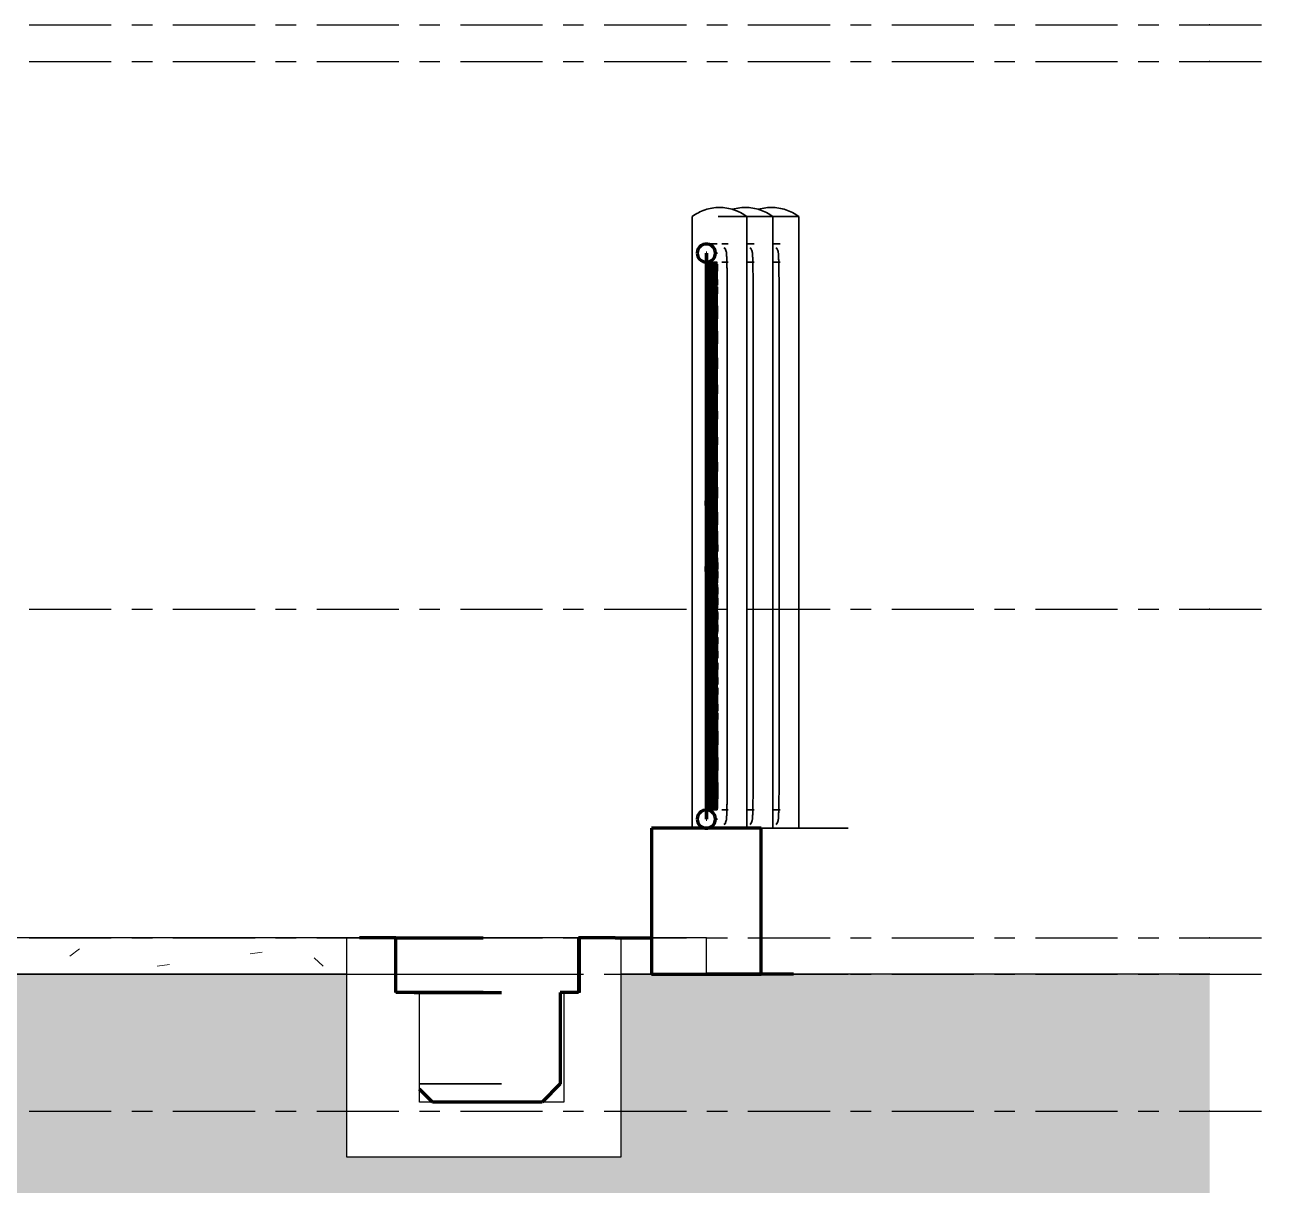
# Model space of a CAD drawing. Header units: millimetres. Extents: x -25371 to 2282244, y -90657 to 147824.
# Drawn here: x 1720998 to 1724406, y -4150 to -973 of the extents above; entities that cross this region are included whole.
import ezdxf

# ---------------------------------------------------------------- set-up
doc = ezdxf.new("R2010")
doc.units = ezdxf.units.MM
doc.linetypes.add('CENTER', pattern=[50.8, 31.75, -6.35, 6.35, -6.35])
doc.linetypes.add('TA_GL_000.90000', pattern=[2.475, 0.9, -0.225, 0.225, -0.225, 0.9])
doc.layers.add('000 - 0_SYM_DWG_GRIDLINE_MAIN_COLOR_251', color=7, linetype='Continuous')
doc.layers.add('000 - GRID', color=7, linetype='CENTER')
for name, color, linetype, lineweight in [('A-DETL', 7, 'Continuous', 70), ('A-DETL-GENF', 7, 'Continuous', 35), ('A-DETL-THIN', 7, 'Continuous', 25), ('A-FLOR-FNSH', 7, 'Continuous', 70), ('A-FLOR-PATT', 7, 'Continuous', 70), ('A-GENM', 7, 'Continuous', 35), ('A-GLAZ-CURT', 7, 'Continuous', 35), ('A-GLAZ-CWMG', 7, 'Continuous', 35)]:
    doc.layers.add(name, color=color, linetype=linetype, lineweight=lineweight)
doc.styles.add('TA', font='', dxfattribs={"height": 4.5})
doc.styles.get('TA').set_extended_font_data('Cordia New')

# ---------------------------------------------------------------- blocks, each defined once
blk = doc.blocks.new('*U2261')
at = {"layer": '000 - 0_SYM_DWG_GRIDLINE_MAIN_COLOR_251', "color": 7, "linetype": 'ByBlock', "ltscale": 5}
blk.add_line((20, 0), (-529.286, 0), dxfattribs=at)
at = {"layer": '000 - 0_SYM_DWG_GRIDLINE_MAIN_COLOR_251', "color": 7}
blk.add_point((-509.286, 0), dxfattribs=at)
at = {"color": 7, "style": 'TA', "flags": 1}
blk.add_attdef('LOCATION', (6, -6), '', height=4.5, rotation=270, dxfattribs=at)
blk = doc.blocks.new('C-1-VS01_REV00_20260615-141331_ELEVATION_2_DIMS')
at = {"layer": '000 - GRID', "color": 7, "linetype": 'TA_GL_000.90000', "xscale": 50.00000000000004, "yscale": 50.00000000000004, "zscale": 50.00000000000004, "rotation": 180}
for p in [(-9960, 103600), (-9960, 103500), (-9960, 102000), (-9960, 101100), (-9960, 101000), (-9960, 100625)]:
    blk.add_blockref('*U2261', p, dxfattribs=at)
blk = doc.blocks.new('DPA_CP_Fence Type D - Fence Post Left w MRTA Logo-5412686-VS01 - ELEVATION 2')
at = {"layer": 'A-GLAZ-CURT', "lineweight": 9}
h = blk.add_hatch(dxfattribs=at)
h.set_pattern_fill('FP_38', style=0, pattern_type=2)
h.set_pattern_definition([(88.643, (5311.041, 101400), (-0.8379433, 35.3557598), []), (91.357, (5311.041, 101400), (-0.8379433, -35.3557598), [])])
h.paths.add_polyline_path([(5312.5, 101449.8), (5340.2, 101450.5), (5340.9, 101458.4), (5341.7, 101492.3), (5341.8, 101551.7), (5340.8, 102943.4), (5340, 102950.1), (5310.5, 102949.4), (5310.5, 101449.8)])
at = {"layer": 'A-GLAZ-CURT', "color": 7}
for p, q in [((5339.1, 103000), (5309.5, 103000)), ((5340.1, 102975), (5334.5, 102975)), ((5309.5, 102950), (5339.1, 102950)), ((5366.4, 101525), (5366.4, 102875)), ((5312.7, 102297), (5311, 102297)), ((5311, 102283.5), (5311.5, 102297)), ((5311.5, 102297), (5311, 102297)), ((5312.1, 102271.2), (5311, 102245.2)), ((5311.3, 102290.9), (5315, 102200)), ((5312.5, 102261), (5312.1, 102271.2)), ((5316.7, 102200), (5312.7, 102297)), ((5313.2, 102297), (5313, 102291.9)), ((5313, 102291.9), (5313.4, 102281.7)), ((5314, 102297), (5313.2, 102297)), ((5313.4, 102281.7), (5314, 102297)), ((5312.9, 102200), (5310.5, 102258.8)), ((5310.5, 102238.4), (5312.1, 102200)), ((5311, 102245.2), (5311.5, 102234.9)), ((5311.5, 102234.9), (5312.5, 102261)), ((5310.6, 102235), (5310.5, 102231.6)), ((5310.5, 102211.1), (5311, 102224.8)), ((5311, 102224.8), (5310.6, 102235)), ((5310.5, 102141.2), (5312.9, 102200)), ((5312.1, 102200), (5310.5, 102161.6)), ((5311, 102175.2), (5310.5, 102188.9)), ((5310.5, 102168.4), (5310.6, 102165)), ((5310.6, 102165), (5311, 102175.2)), ((5315, 102200), (5311.3, 102109.1)), ((5312.7, 102103), (5316.7, 102200)), ((5311.5, 102165.1), (5311, 102154.8)), ((5311, 102154.8), (5312.1, 102128.8)), ((5312.5, 102139), (5311.5, 102165.1)), ((5312.1, 102128.8), (5312.5, 102139)), ((5311.5, 102103), (5311, 102116.5)), ((5311, 102103), (5312.7, 102103)), ((5311, 102103), (5311.5, 102103)), ((5313.4, 102118.3), (5313, 102108.1)), ((5313, 102108.1), (5313.2, 102103)), ((5313.2, 102103), (5314, 102103)), ((5314, 102103), (5313.4, 102118.3)), ((5339.1, 101450), (5309.5, 101450)), ((5334.5, 101425), (5340.1, 101425)), ((5309.5, 101400), (5339.1, 101400))]:
    blk.add_line(p, q, dxfattribs=at)
at = {"layer": 'A-GLAZ-CURT', "color": 7, "lineweight": 70}
for p, q in [((5310.5, 102975), (5308.5, 102975)), ((5308.5, 102975), (5308.5, 101425)), ((5310.5, 101425), (5310.5, 102975)), ((5308, 102297), (5308, 102283.4)), ((5311, 102297), (5308, 102297)), ((5308, 102283.4), (5311, 102283.5)), ((5311, 102283.5), (5311, 102297)), ((5308.7, 102258.9), (5308.7, 102238.4)), ((5310.5, 102258.8), (5308.7, 102258.9)), ((5308.7, 102238.4), (5310.5, 102238.4)), ((5310.5, 102238.4), (5310.5, 102258.8)), ((5310.5, 102231.6), (5308.7, 102231.5)), ((5308.7, 102231.5), (5308.7, 102211.1)), ((5308.7, 102211.1), (5310.5, 102211.1)), ((5310.5, 102211.1), (5310.5, 102231.6)), ((5308.7, 102188.9), (5308.7, 102168.5)), ((5310.5, 102188.9), (5308.7, 102188.9)), ((5308.7, 102168.5), (5310.5, 102168.4)), ((5310.5, 102168.4), (5310.5, 102188.9)), ((5308.7, 102161.6), (5308.7, 102141.1)), ((5310.5, 102161.6), (5308.7, 102161.6)), ((5308.7, 102141.1), (5310.5, 102141.2)), ((5310.5, 102141.2), (5310.5, 102161.6)), ((5308, 102116.6), (5308, 102103)), ((5311, 102116.5), (5308, 102116.6)), ((5308, 102103), (5311, 102103)), ((5311, 102103), (5311, 102116.5)), ((5308.5, 101425), (5310.5, 101425))]:
    blk.add_line(p, q, dxfattribs=at)
at = {"layer": 'A-GLAZ-CURT', "color": 7, "lineweight": 70, "flags": 128}
for points in [[(5334.5, 102975), (5333.8, 102981), (5331.6, 102986.6), (5328.2, 102991.6), (5323.7, 102995.6), (5318.4, 102998.4), (5312.5, 102999.8), (5306.5, 102999.8), (5300.6, 102998.4), (5295.3, 102995.6), (5290.8, 102991.6), (5287.3, 102986.6), (5285.2, 102981), (5284.5, 102975)], [(5284.5, 102975), (5285.2, 102969), (5287.3, 102963.4), (5290.8, 102958.4), (5295.3, 102954.4), (5300.6, 102951.6), (5306.5, 102950.2), (5312.5, 102950.2), (5318.4, 102951.6), (5323.7, 102954.4), (5328.2, 102958.4), (5331.6, 102963.4), (5333.8, 102969), (5334.5, 102975)], [(5334.5, 101425), (5333.8, 101431), (5331.6, 101436.6), (5328.2, 101441.6), (5323.7, 101445.6), (5318.4, 101448.4), (5312.5, 101449.8), (5306.5, 101449.8), (5300.6, 101448.4), (5295.3, 101445.6), (5290.8, 101441.6), (5287.3, 101436.6), (5285.2, 101431), (5284.5, 101425)], [(5284.5, 101425), (5285.2, 101419), (5287.3, 101413.4), (5290.8, 101408.4), (5295.3, 101404.4), (5300.6, 101401.6), (5306.5, 101400.2), (5312.5, 101400.2), (5318.4, 101401.6), (5323.7, 101404.4), (5328.2, 101408.4), (5331.6, 101413.4), (5333.8, 101419), (5334.5, 101425)]]:
    blk.add_lwpolyline(points, dxfattribs=at)
at = {"layer": 'A-GLAZ-CURT', "color": 7, "flags": 128}
for points in [[(5357.7, 102989.4), (5360.7, 102987.7), (5363.2, 102981.8), (5363.9, 102979.1), (5364.2, 102977.4), (5364.4, 102975.9), (5364.5, 102974.5), (5364.6, 102973.2), (5364.7, 102971.7), (5364.8, 102970.2), (5364.9, 102968.5), (5365, 102966.7), (5365.1, 102964.8), (5365.2, 102962.8), (5365.3, 102960.7), (5365.4, 102958.4), (5365.5, 102956), (5365.5, 102953.5), (5365.6, 102950.9), (5365.7, 102948.1), (5365.8, 102945.2), (5365.8, 102942.3), (5365.9, 102939.2), (5365.9, 102936), (5366, 102932.8), (5366.1, 102929.4), (5366.1, 102926), (5366.2, 102922.4), (5366.2, 102918.9), (5366.2, 102915.2), (5366.3, 102911.5), (5366.3, 102907.7), (5366.3, 102903.8), (5366.4, 102900), (5366.4, 102896.1), (5366.4, 102892.1), (5366.4, 102888.1), (5366.4, 102884.1), (5366.4, 102880.1), (5366.4, 102876.1), (5366.4, 102875)], [(5357.7, 101410.6), (5360.7, 101412.3), (5363.2, 101418.2), (5363.9, 101420.9), (5364.2, 101422.6), (5364.4, 101424.1), (5364.5, 101425.5), (5364.6, 101426.8), (5364.7, 101428.3), (5364.8, 101429.8), (5364.9, 101431.5), (5365, 101433.3), (5365.1, 101435.2), (5365.2, 101437.2), (5365.3, 101439.3), (5365.4, 101441.6), (5365.5, 101444), (5365.5, 101446.5), (5365.6, 101449.1), (5365.7, 101451.9), (5365.8, 101454.8), (5365.8, 101457.7), (5365.9, 101460.8), (5365.9, 101464), (5366, 101467.2), (5366.1, 101470.6), (5366.1, 101474), (5366.2, 101477.6), (5366.2, 101481.1), (5366.2, 101484.8), (5366.3, 101488.5), (5366.3, 101492.3), (5366.3, 101496.2), (5366.4, 101500), (5366.4, 101503.9), (5366.4, 101507.9), (5366.4, 101511.9), (5366.4, 101515.9), (5366.4, 101519.9), (5366.4, 101523.9), (5366.4, 101525)]]:
    blk.add_lwpolyline(points, dxfattribs=at)
blk = doc.blocks.new('Rectangular Mullion - Mullion_Beam 300x400-5029159-VS01 - ELEVATION 2')
at = {"layer": 'A-GLAZ-CWMG', "color": 7, "lineweight": 70}
for p, q in [((5459.5, 101400), (5159.4, 101400)), ((5159.4, 101400), (5159.4, 101000)), ((5459.5, 101000), (5459.5, 101400)), ((5159.4, 101000), (5459.5, 101000))]:
    blk.add_line(p, q, dxfattribs=at)
at = {"layer": 'A-GLAZ-CWMG', "color": 7}
for p, q in [((5495.5, 101400), (5459.5, 101400)), ((5459.5, 101000), (5495.5, 101000))]:
    blk.add_line(p, q, dxfattribs=at)
blk = doc.blocks.new('DPA_CP_Fence Type D - Fence Post Left w MRTA Logo-V110-VS01 - ELEVATION 2')
at = {"layer": 'A-GLAZ-CURT', "color": 7}
for p, q in [((5270.6, 103075), (5270.6, 101400)), ((5347.4, 103075), (5343.8, 103075)), ((5343.8, 103075), (5420.6, 103075)), ((5420.6, 103075), (5347.4, 103075)), ((5420.6, 101400), (5420.6, 103075)), ((5369.1, 103000), (5352.1, 103000)), ((5352.1, 102950), (5365.2, 102950)), ((5365.4, 102950), (5369.1, 102950)), ((5437.5, 101525), (5437.5, 102875)), ((5365.2, 101450), (5352.1, 101450)), ((5369.1, 101450), (5365.6, 101450)), ((5352.1, 101400), (5369.1, 101400))]:
    blk.add_line(p, q, dxfattribs=at)
at = {"layer": 'A-GLAZ-CURT', "color": 7, "flags": 128}
for points in [[(5270.6, 103075), (5274.6, 103077.9), (5278.8, 103080.7), (5283.1, 103083.3), (5287.5, 103085.7), (5291.9, 103087.9), (5296.5, 103090), (5301.1, 103091.8), (5305.8, 103093.5), (5310.6, 103095), (5315.4, 103096.3), (5320.3, 103097.4), (5325.2, 103098.3), (5330.2, 103099), (5335.2, 103099.6), (5340.1, 103099.9), (5345.1, 103100), (5345.6, 103100)], [(5345.6, 103100), (5350.6, 103099.9), (5355.6, 103099.6), (5360.5, 103099.1), (5365.5, 103098.4), (5370.4, 103097.5), (5375.3, 103096.4), (5380.1, 103095.1), (5384.9, 103093.7), (5389.6, 103092), (5394.3, 103090.1), (5398.8, 103088.1), (5403.3, 103085.9), (5407.7, 103083.5), (5412, 103080.9), (5416.2, 103078.2), (5420.2, 103075.3), (5420.6, 103075)], [(5428.7, 102989.4), (5431.7, 102987.7), (5434.3, 102981.8), (5435, 102979.1), (5435.3, 102977.4), (5435.4, 102975.9), (5435.6, 102974.5), (5435.7, 102973.2), (5435.8, 102971.7), (5435.9, 102970.2), (5436, 102968.5), (5436.1, 102966.7), (5436.2, 102964.8), (5436.3, 102962.8), (5436.4, 102960.7), (5436.5, 102958.4), (5436.5, 102956), (5436.6, 102953.5), (5436.7, 102950.9), (5436.8, 102948.1), (5436.8, 102945.2), (5436.9, 102942.3), (5437, 102939.2), (5437, 102936), (5437.1, 102932.8), (5437.1, 102929.4), (5437.2, 102926), (5437.2, 102922.4), (5437.3, 102918.9), (5437.3, 102915.2), (5437.3, 102911.5), (5437.4, 102907.7), (5437.4, 102903.8), (5437.4, 102900), (5437.5, 102896.1), (5437.5, 102892.1), (5437.5, 102888.1), (5437.5, 102884.1), (5437.5, 102880.1), (5437.5, 102876.1), (5437.5, 102875)], [(5428.7, 101410.6), (5431.7, 101412.3), (5434.3, 101418.2), (5435, 101420.9), (5435.3, 101422.6), (5435.4, 101424.1), (5435.6, 101425.5), (5435.7, 101426.8), (5435.8, 101428.3), (5435.9, 101429.8), (5436, 101431.5), (5436.1, 101433.3), (5436.2, 101435.2), (5436.3, 101437.2), (5436.4, 101439.3), (5436.5, 101441.6), (5436.5, 101444), (5436.6, 101446.5), (5436.7, 101449.1), (5436.8, 101451.9), (5436.8, 101454.8), (5436.9, 101457.7), (5437, 101460.8), (5437, 101464), (5437.1, 101467.2), (5437.1, 101470.6), (5437.2, 101474), (5437.2, 101477.6), (5437.3, 101481.1), (5437.3, 101484.8), (5437.3, 101488.5), (5437.4, 101492.3), (5437.4, 101496.2), (5437.4, 101500), (5437.5, 101503.9), (5437.5, 101507.9), (5437.5, 101511.9), (5437.5, 101515.9), (5437.5, 101519.9), (5437.5, 101523.9), (5437.5, 101525)]]:
    blk.add_lwpolyline(points, dxfattribs=at)
blk = doc.blocks.new('DPA_CP_Fence Type D - Fence Post Left w MRTA Logo-V111-VS01 - ELEVATION 2')
at = {"layer": 'A-GLAZ-CURT', "color": 7}
for p, q in [((5418.4, 103075), (5341.7, 103075)), ((5341.7, 103075), (5414.9, 103075)), ((5414.9, 103075), (5491.6, 103075)), ((5491.7, 103075), (5418.4, 103075)), ((5491.7, 101400), (5491.7, 103075)), ((5440.2, 103000), (5423.2, 103000)), ((5423.2, 102950), (5436.2, 102950)), ((5436.5, 102950), (5440.2, 102950)), ((5508.6, 101525), (5508.6, 102875)), ((5436.2, 101450), (5423.2, 101450)), ((5440.2, 101450), (5436.7, 101450)), ((5423.2, 101400), (5440.2, 101400))]:
    blk.add_line(p, q, dxfattribs=at)
at = {"layer": 'A-GLAZ-CURT', "color": 7, "flags": 128}
for points in [[(5380.4, 103094.6), (5381.7, 103095), (5386.5, 103096.3), (5391.4, 103097.4), (5396.3, 103098.3), (5401.3, 103099), (5406.2, 103099.6), (5411.2, 103099.9), (5416.2, 103100), (5416.7, 103100)], [(5416.7, 103100), (5421.7, 103099.9), (5426.6, 103099.6), (5431.6, 103099.1), (5436.6, 103098.4), (5441.5, 103097.5), (5446.4, 103096.4), (5451.2, 103095.1), (5456, 103093.7), (5460.7, 103092), (5465.3, 103090.1), (5469.9, 103088.1), (5474.4, 103085.9), (5478.8, 103083.5), (5483.1, 103080.9), (5487.2, 103078.2), (5491.3, 103075.3), (5491.7, 103075)], [(5499.8, 102989.4), (5502.8, 102987.7), (5505.4, 102981.8), (5506, 102979.1), (5506.3, 102977.4), (5506.5, 102975.9), (5506.7, 102974.5), (5506.8, 102973.2), (5506.9, 102971.7), (5507, 102970.2), (5507.1, 102968.5), (5507.2, 102966.7), (5507.3, 102964.8), (5507.4, 102962.8), (5507.5, 102960.7), (5507.5, 102958.4), (5507.6, 102956), (5507.7, 102953.5), (5507.8, 102950.9), (5507.8, 102948.1), (5507.9, 102945.2), (5508, 102942.3), (5508, 102939.2), (5508.1, 102936), (5508.2, 102932.8), (5508.2, 102929.4), (5508.3, 102926), (5508.3, 102922.4), (5508.3, 102918.9), (5508.4, 102915.2), (5508.4, 102911.5), (5508.5, 102907.7), (5508.5, 102903.8), (5508.5, 102900), (5508.5, 102896.1), (5508.5, 102892.1), (5508.6, 102888.1), (5508.6, 102884.1), (5508.6, 102880.1), (5508.6, 102876.1), (5508.6, 102875)], [(5499.8, 101410.6), (5502.8, 101412.3), (5505.4, 101418.2), (5506, 101420.9), (5506.3, 101422.6), (5506.5, 101424.1), (5506.7, 101425.5), (5506.8, 101426.8), (5506.9, 101428.3), (5507, 101429.8), (5507.1, 101431.5), (5507.2, 101433.3), (5507.3, 101435.2), (5507.4, 101437.2), (5507.5, 101439.3), (5507.5, 101441.6), (5507.6, 101444), (5507.7, 101446.5), (5507.8, 101449.1), (5507.8, 101451.9), (5507.9, 101454.8), (5508, 101457.7), (5508, 101460.8), (5508.1, 101464), (5508.2, 101467.2), (5508.2, 101470.6), (5508.3, 101474), (5508.3, 101477.6), (5508.3, 101481.1), (5508.4, 101484.8), (5508.4, 101488.5), (5508.5, 101492.3), (5508.5, 101496.2), (5508.5, 101500), (5508.5, 101503.9), (5508.5, 101507.9), (5508.6, 101511.9), (5508.6, 101515.9), (5508.6, 101519.9), (5508.6, 101523.9), (5508.6, 101525)]]:
    blk.add_lwpolyline(points, dxfattribs=at)
blk = doc.blocks.new('DPA_CP_Fence Type D - Fence Post Left w MRTA Logo-V112-VS01 - ELEVATION 2')
at = {"layer": 'A-GLAZ-CURT', "color": 7}
for p, q in [((5412.7, 103075), (5486, 103075)), ((5489.5, 103075), (5412.8, 103075)), ((5486, 103075), (5562.7, 103075)), ((5562.7, 103075), (5489.5, 103075)), ((5562.7, 101400), (5562.7, 103075)), ((5511.3, 103000), (5494.2, 103000)), ((5494.2, 102950), (5507.3, 102950)), ((5507.5, 102950), (5511.3, 102950)), ((5507.3, 101450), (5494.2, 101450)), ((5511.3, 101450), (5507.7, 101450)), ((5494.2, 101400), (5511.3, 101400))]:
    blk.add_line(p, q, dxfattribs=at)
at = {"layer": 'A-GLAZ-CURT', "color": 7, "flags": 128}
for points in [[(5451.4, 103094.6), (5452.8, 103095), (5457.6, 103096.3), (5462.5, 103097.4), (5467.4, 103098.3), (5472.3, 103099), (5477.3, 103099.6), (5482.3, 103099.9), (5487.3, 103100), (5487.7, 103100)], [(5487.7, 103100), (5492.7, 103099.9), (5497.7, 103099.6), (5502.7, 103099.1), (5507.6, 103098.4), (5512.6, 103097.5), (5517.4, 103096.4), (5522.3, 103095.1), (5527.1, 103093.7), (5531.8, 103092), (5536.4, 103090.1), (5541, 103088.1), (5545.5, 103085.9), (5549.8, 103083.5), (5554.1, 103080.9), (5558.3, 103078.2), (5562.4, 103075.3), (5562.7, 103075)]]:
    blk.add_lwpolyline(points, dxfattribs=at)
blk = doc.blocks.new('Rectangular Mullion - Mullion_Beam 300x400-5029160-VS01 - ELEVATION 2')
at = {"layer": 'A-GLAZ-CWMG', "color": 7}
for p, q in [((5266.7, 101400), (5195.6, 101400)), ((5566.6, 101400), (5495.5, 101400)), ((5266.7, 101000), (5195.6, 101000)), ((5495.5, 101000), (5566.6, 101000))]:
    blk.add_line(p, q, dxfattribs=at)
blk = doc.blocks.new('Rectangular Mullion - Mullion_Beam 300x400-V113-VS01 - ELEVATION 2')
at = {"layer": 'A-GLAZ-CWMG', "color": 7}
for p, q in [((5270.6, 101400), (5266.7, 101400)), ((5637.7, 101400), (5566.6, 101400)), ((5337.8, 101000), (5266.7, 101000)), ((5566.6, 101000), (5637.7, 101000))]:
    blk.add_line(p, q, dxfattribs=at)
blk = doc.blocks.new('Rectangular Mullion - Mullion_Beam 300x400-V114-VS01 - ELEVATION 2')
at = {"layer": 'A-GLAZ-CWMG', "color": 7}
for p, q in [((5698.3, 101400), (5637.7, 101400)), ((5398.2, 101000), (5337.8, 101000)), ((5637.7, 101000), (5698.3, 101000))]:
    blk.add_line(p, q, dxfattribs=at)
blk = doc.blocks.new('Generic Models 7 - Generic Models 37-5664697-VS01 - ELEVATION 2')
at = {"layer": 'A-DETL', "color": 7}
for p, q in [((4459.2, 101100), (4698, 101100)), ((5059.4, 101100), (5159.4, 101100)), ((4698, 100950), (4459.2, 100950)), ((4509.3, 100950), (4748, 100950)), ((4798, 100650), (4559.3, 100650))]:
    blk.add_line(p, q, dxfattribs=at)
at = {"layer": 'A-GENM', "color": 7, "lineweight": 70}
for p, q in [((4459.2, 101100), (4359.2, 101100)), ((4459.2, 100950), (4459.2, 101100)), ((5059.4, 101100), (4959.4, 101100)), ((4959.4, 101100), (4959.4, 100950)), ((4509.3, 100950), (4459.2, 100950)), ((4959.4, 100950), (4909.4, 100950)), ((4909.4, 100950), (4909.4, 100700)), ((4559.3, 100650), (4524.2, 100685.1)), ((4909.4, 100700), (4859.4, 100650)), ((4859.4, 100650), (4559.3, 100650))]:
    blk.add_line(p, q, dxfattribs=at)
at = {"layer": 'A-GENM', "color": 7}
blk.add_line((4524.2, 100700), (4748, 100700), dxfattribs=at)
blk = doc.blocks.new('C-1-VS01_REV00_20260615-150421_ELEVATION_2_EX')
at = {"layer": 'A-DETL-GENF', "lineweight": 9}
h = blk.add_hatch(dxfattribs=at)
h.set_pattern_fill('FP_40', style=0, pattern_type=2)
h.set_pattern_definition([(45, (-86941.4, 0), (0, 449.0128), [317.5, -317.5]), (45, (-87025.58, 84.2), (0, 449.0128), [317.5, -317.5]), (45, (-87109.76, 168.38), (0, 449.0128), [317.5, -317.5]), (135, (-87109.76, 224.5), (-449.0128, 3e-14), [317.5, -317.5]), (135, (-87025.58, 308.7), (-449.0128, 3e-14), [317.5, -317.5]), (135, (-86941.4, 392.9), (-449.0128, 3e-14), [317.5, -317.5])])
h.paths.add_polyline_path([(-4494.5, 100166.7), (15504.3, 100166.7), (15504.3, 101000), (13892.5, 101000), (13892.5, 100500), (13140, 100500), (13140, 101000), (3541.7, 101000), (3541.7, 102000), (-9960, 102000), (-9960, 100166.7), (-5186.9, 100166.7)])
at = {"layer": 'A-FLOR-PATT', "lineweight": 9}
h = blk.add_hatch(dxfattribs=at)
h.set_pattern_fill('FP_36', style=0, pattern_type=2)
h.set_pattern_definition([(50, (-86941.4, 0), (728.7365, -63.7558), [76.2, -838.2]), (355, (-86941.4, 0), (-140.9716, 764.2276), [60.96, -670.56]), (100.451, (-86880.66, -5.3), (587.77, 700.4668), [64.76, -712.36]), (46.184, (-86941.4, 203.2), (1084.316, -168.171), [114.3, -1257.3]), (96.636, (-86851, 189.2), (949.61, 989.71), [97.14, -1068.54]), (351.184, (-86941.4, 203.2), (949.6206, 989.701), [91.44, -1005.84]), (21, (-86839.8, 152.4), (606.4579, -409.0606), [76.2, -838.2]), (326, (-86839.8, 152.4), (247.2083, 736.753), [60.96, -670.56]), (71.451, (-86789.25, 118.3), (853.6683, 327.6855), [64.76, -712.36]), (37.5, (-86941.4, 0), (12.3547, 338.2201), [33.528, -628.904, 33.528, -647.192, -673.1]), (37.5, (-86941.4, 0), (12.3547, 338.2201), [-1343.152, 33.528, -639.572]), (7.5, (-86941.4, 0), (267.2789, 400.7221), [33.528, -354.584, 33.528, -613.664, -256.54]), (7.5, (-86941.4, 0), (267.2789, 400.7221), [-1035.304, 33.528, -223.012]), (327.5, (-87167.96, 0), (542.36333, -22.91534), [33.528, -220.472, 33.528, -758.952, -1051.56]), (327.5, (-87167.96, 0), (542.36333, -22.91534), [-1046.48, 33.528, -1018.032]), (317.5, (-87269.56, 0), (592.517, 101.7071), [33.528, -296.672, 33.528, -492.76, -746.76]), (317.5, (-87269.56, 0), (592.517, 101.7071), [-856.488, 33.528, -713.232])])
h.paths.add_polyline_path([(13912.7, 101000), (14126.1, 101000), (14126.1, 101100), (13892.5, 101100), (13892.5, 101000)])
h.paths.add_polyline_path([(11896.8, 101000), (13140, 101000), (13140, 101100), (11896.8, 101100)])
h.paths.add_polyline_path([(13274.2, 101000), (13780.4, 101000), (13780.4, 101100), (13274.2, 101100)])
at = {"layer": 'A-DETL', "color": 7}
blk.add_line((14364.8, 101000), (14126.1, 101000), dxfattribs=at)
at = {"layer": 'A-DETL-THIN', "color": 7}
for p, q in [((13140, 101100), (13140, 100500)), ((13274.2, 101100), (13140, 101100)), ((13274.2, 100950), (13274.2, 101100)), ((13892.5, 101100), (13780.4, 101100)), ((13780.4, 101100), (13780.4, 100950)), ((13892.5, 100500), (13892.5, 101100)), ((13140, 101000), (3541.7, 101000)), ((15504.3, 101000), (13892.5, 101000)), ((13340.8, 100950), (13274.2, 100950)), ((13340.8, 100650), (13340.8, 100950)), ((13780.4, 100950), (13735.5, 100950)), ((13735.5, 100950), (13735.5, 100650)), ((13735.5, 100650), (13340.8, 100650)), ((13140, 100500), (13892.5, 100500))]:
    blk.add_line(p, q, dxfattribs=at)
at = {"layer": 'A-FLOR-FNSH', "color": 7, "lineweight": 25}
for p, q in [((14126.1, 101100), (11896.8, 101100)), ((14126.1, 101000), (14126.1, 101100)), ((11896.8, 101000), (13140, 101000)), ((13274.2, 101000), (13275.8, 101000)), ((13275.8, 101000), (13780.4, 101000)), ((13892.5, 101000), (14126.1, 101000))]:
    blk.add_line(p, q, dxfattribs=at)
at = {"layer": 'A-DETL', "color": 7}
blk.add_blockref('Generic Models 7 - Generic Models 37-5664697-VS01 - ELEVATION 2', (8816.6, 0), dxfattribs=at)
at = {"layer": 'A-GLAZ-CURT', "color": 7}
for name in ['DPA_CP_Fence Type D - Fence Post Left w MRTA Logo-V110-VS01 - ELEVATION 2', 'DPA_CP_Fence Type D - Fence Post Left w MRTA Logo-V111-VS01 - ELEVATION 2', 'DPA_CP_Fence Type D - Fence Post Left w MRTA Logo-V112-VS01 - ELEVATION 2']:
    blk.add_blockref(name, (8816.6, 0), dxfattribs=at)
at = {"layer": 'A-GLAZ-CURT', "color": 7, "lineweight": 70}
blk.add_blockref('DPA_CP_Fence Type D - Fence Post Left w MRTA Logo-5412686-VS01 - ELEVATION 2', (8816.6, 0), dxfattribs=at)
at = {"layer": 'A-GLAZ-CWMG', "color": 7}
for name in ['Rectangular Mullion - Mullion_Beam 300x400-5029159-VS01 - ELEVATION 2', 'Rectangular Mullion - Mullion_Beam 300x400-5029160-VS01 - ELEVATION 2', 'Rectangular Mullion - Mullion_Beam 300x400-V113-VS01 - ELEVATION 2', 'Rectangular Mullion - Mullion_Beam 300x400-V114-VS01 - ELEVATION 2']:
    blk.add_blockref(name, (8816.6, 0), dxfattribs=at)

msp = doc.modelspace()

# ---------------------------------------------------------------- block references
at = {"color": 7}
msp.add_blockref('C-1-VS01_REV00_20260615-150421_ELEVATION_2_EX', (1708738.911, -104572.744), dxfattribs=at)

# ---------------------------------------------------------------- next in the draw order: block references
msp.add_blockref('C-1-VS01_REV00_20260615-141331_ELEVATION_2_DIMS', (1708738.911, -104572.744), dxfattribs=at)

doc.saveas('drawing.dxf')
